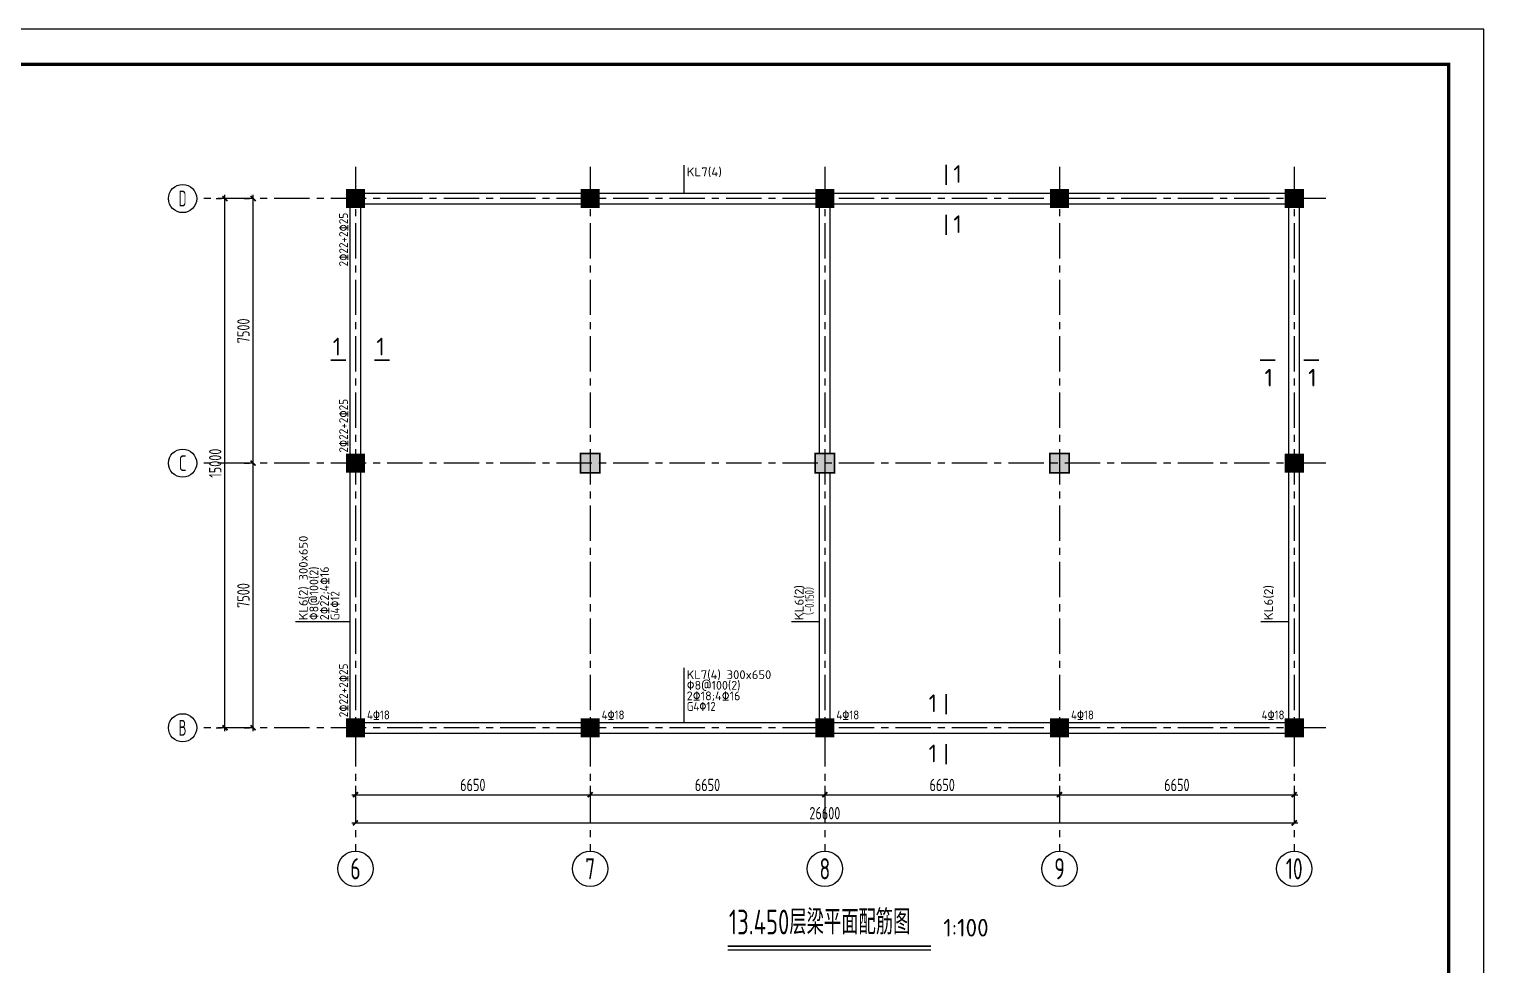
# Model space of a CAD drawing. Extents: x 665703 to 1047784, y -160603 to 92239.
# Drawn here: x 708599 to 749823, y -59082 to -32560 of the extents above; entities that cross this region are included whole.
import ezdxf
from ezdxf.enums import TextEntityAlignment as Align

# ---------------------------------------------------------------- set-up
doc = ezdxf.new("R2010")
doc.units = 0
doc.header["$LTSCALE"] = 800
doc.linetypes.add('CENTER', pattern=[2, 1.25, -0.25, 0.25, -0.25])
doc.layers.get('0').update_dxf_attribs({"linetype": 'CONTINUOUS'})
doc.layers.get('Defpoints').update_dxf_attribs({"linetype": 'CONTINUOUS'})
for name, color, linetype in [('AXIS', 4, 'CENTER'), ('DIM', 2, 'CONTINUOUS'), ('NUM', 7, 'CONTINUOUS'), ('THICK', 6, 'CONTINUOUS'), ('TK', 7, 'CONTINUOUS'), ('垂直标注', 2, 'CONTINUOUS'), ('垂直钢筋', 7, 'CONTINUOUS'), ('柱', 2, 'CONTINUOUS'), ('梁__实线', 4, 'CONTINUOUS'), ('水平标注', 2, 'CONTINUOUS'), ('水平钢筋', 7, 'CONTINUOUS'), ('轴线__轴线号和轴圈', 7, 'CONTINUOUS')]:
    doc.layers.add(name, color=color, linetype=linetype)
doc.styles.get("Standard").update_dxf_attribs({"font": 'tssdeng.shx', "width": 0.7, "bigfont": 'tssdchn.shx'})
doc.styles.add('TSSD_Axis', font='tssdeng.shx', dxfattribs={"width": 0.7, "bigfont": 'tssdchn.shx'})
doc.styles.add('TSSD_Dimension', font='Tssdeng.shx', dxfattribs={"width": 0.75, "bigfont": 'hztxt.shx'})
doc.styles.add('TSSD_Label', font='Tssdeng.shx', dxfattribs={"width": 0.7, "bigfont": 'hztxt.shx'})
doc.styles.add('TSSD_Norm', font='Tssdeng.shx', dxfattribs={"bigfont": 'hztxt.shx'})
doc.dimstyles.new('TSSD_100_100', dxfattribs={"dimtxt": 350, "dimasz": 100, "dimexe": 100, "dimexo": 250, "dimgap": 100, "dimtad": 1, "dimdec": 0, "dimzin": 0, "dimdsep": 46, "dimtxsty": 'TSSD_Dimension', "dimblk": 'ARCHTICK', "dimcen": 0, "dimdle": 100, "dimclrt": 7, "dimadec": 0, "dimazin": 0, "dimtfac": 1, "dimtdec": 0, "dimtix": 1, "dimtmove": 2, "dimatfit": 3, "dimldrblk": 'ARCHTICK', "dimfxl": 0, "dimtolj": 1, "dimtzin": 0, "dimarcsym": 0})

# ---------------------------------------------------------------- blocks, each defined once
blk = doc.blocks.new('_ArchTick')
at = {"color": 0, "const_width": 0.5}
blk.add_lwpolyline([(-0.71, -0.71), (0.71, 0.71)], dxfattribs=at)
blk = doc.blocks.new('*D829')
at = {"layer": 'Defpoints', "color": 0, "transparency": 16777216}
for p in [(717848, -54257), (724498, -54257), (724498, -54257)]:
    blk.add_point(p, dxfattribs=at)
at = {"layer": 'DIM', "color": 0, "lineweight": -2, "transparency": 16777216}
for p, q in [((717748, -54257), (724598, -54257)), ((717848, -54007), (717848, -54157)), ((724498, -54007), (724498, -54157))]:
    blk.add_line(p, q, dxfattribs=at)
at = {"layer": 'DIM', "color": 0, "lineweight": -2, "transparency": 16777216, "xscale": 100, "yscale": 100, "zscale": 100, "rotation": 180}
blk.add_blockref('_ArchTick', (717848, -54257), dxfattribs=at)
at = {"layer": 'DIM', "color": 0, "lineweight": -2, "transparency": 16777216, "xscale": 100, "yscale": 100, "zscale": 100}
blk.add_blockref('_ArchTick', (724498, -54257), dxfattribs=at)
at = {"layer": 'DIM', "color": 7, "transparency": 16777216, "insert": (721173, -53982), "char_height": 350, "attachment_point": 5, "style": 'TSSD_Dimension'}
blk.add_mtext('\\A1;6650', dxfattribs=at)
blk = doc.blocks.new('*D830')
at = {"layer": 'Defpoints', "color": 0, "transparency": 16777216}
for p in [(724498, -54257), (731148, -54257), (731148, -54257)]:
    blk.add_point(p, dxfattribs=at)
at = {"layer": 'DIM', "color": 0, "lineweight": -2, "transparency": 16777216}
for p, q in [((724398, -54257), (731248, -54257)), ((724498, -54007), (724498, -54157)), ((731148, -54007), (731148, -54157))]:
    blk.add_line(p, q, dxfattribs=at)
at = {"layer": 'DIM', "color": 0, "lineweight": -2, "transparency": 16777216, "xscale": 100, "yscale": 100, "zscale": 100, "rotation": 180}
blk.add_blockref('_ArchTick', (724498, -54257), dxfattribs=at)
at = {"layer": 'DIM', "color": 0, "lineweight": -2, "transparency": 16777216, "xscale": 100, "yscale": 100, "zscale": 100}
blk.add_blockref('_ArchTick', (731148, -54257), dxfattribs=at)
at = {"layer": 'DIM', "color": 7, "transparency": 16777216, "insert": (727823, -53982), "char_height": 350, "attachment_point": 5, "style": 'TSSD_Dimension'}
blk.add_mtext('\\A1;6650', dxfattribs=at)
blk = doc.blocks.new('*D831')
at = {"layer": 'Defpoints', "color": 0, "transparency": 16777216}
for p in [(731148, -54257), (737798, -54257), (737798, -54257)]:
    blk.add_point(p, dxfattribs=at)
at = {"layer": 'DIM', "color": 0, "lineweight": -2, "transparency": 16777216}
for p, q in [((731048, -54257), (737898, -54257)), ((731148, -54007), (731148, -54157)), ((737798, -54007), (737798, -54157))]:
    blk.add_line(p, q, dxfattribs=at)
at = {"layer": 'DIM', "color": 0, "lineweight": -2, "transparency": 16777216, "xscale": 100, "yscale": 100, "zscale": 100, "rotation": 180}
blk.add_blockref('_ArchTick', (731148, -54257), dxfattribs=at)
at = {"layer": 'DIM', "color": 0, "lineweight": -2, "transparency": 16777216, "xscale": 100, "yscale": 100, "zscale": 100}
blk.add_blockref('_ArchTick', (737798, -54257), dxfattribs=at)
at = {"layer": 'DIM', "color": 7, "transparency": 16777216, "insert": (734473, -53982), "char_height": 350, "attachment_point": 5, "style": 'TSSD_Dimension'}
blk.add_mtext('\\A1;6650', dxfattribs=at)
blk = doc.blocks.new('*D832')
at = {"layer": 'Defpoints', "color": 0, "transparency": 16777216}
for p in [(737798, -54257), (744448, -54257), (744448, -54257)]:
    blk.add_point(p, dxfattribs=at)
at = {"layer": 'DIM', "color": 0, "lineweight": -2, "transparency": 16777216}
for p, q in [((737698, -54257), (744548, -54257)), ((737798, -54007), (737798, -54157)), ((744448, -54007), (744448, -54157))]:
    blk.add_line(p, q, dxfattribs=at)
at = {"layer": 'DIM', "color": 0, "lineweight": -2, "transparency": 16777216, "xscale": 100, "yscale": 100, "zscale": 100, "rotation": 180}
blk.add_blockref('_ArchTick', (737798, -54257), dxfattribs=at)
at = {"layer": 'DIM', "color": 0, "lineweight": -2, "transparency": 16777216, "xscale": 100, "yscale": 100, "zscale": 100}
blk.add_blockref('_ArchTick', (744448, -54257), dxfattribs=at)
at = {"layer": 'DIM', "color": 7, "transparency": 16777216, "insert": (741123, -53982), "char_height": 350, "attachment_point": 5, "style": 'TSSD_Dimension'}
blk.add_mtext('\\A1;6650', dxfattribs=at)
blk = doc.blocks.new('*D833')
at = {"layer": 'Defpoints', "color": 0, "transparency": 16777216}
for p in [(717848, -55057), (744448, -55057), (744448, -55057)]:
    blk.add_point(p, dxfattribs=at)
at = {"layer": 'DIM', "color": 0, "lineweight": -2, "transparency": 16777216}
for p, q in [((717848, -54807), (717848, -54957)), ((744448, -54807), (744448, -54957)), ((717748, -55057), (744548, -55057))]:
    blk.add_line(p, q, dxfattribs=at)
at = {"layer": 'DIM', "color": 0, "lineweight": -2, "transparency": 16777216, "xscale": 100, "yscale": 100, "zscale": 100, "rotation": 180}
blk.add_blockref('_ArchTick', (717848, -55057), dxfattribs=at)
at = {"layer": 'DIM', "color": 0, "lineweight": -2, "transparency": 16777216, "xscale": 100, "yscale": 100, "zscale": 100}
blk.add_blockref('_ArchTick', (744448, -55057), dxfattribs=at)
at = {"layer": 'DIM', "color": 7, "transparency": 16777216, "insert": (731148, -54782), "char_height": 350, "attachment_point": 5, "style": 'TSSD_Dimension'}
blk.add_mtext('\\A1;26600', dxfattribs=at)
blk = doc.blocks.new('*D834')
at = {"layer": 'Defpoints', "color": 0, "transparency": 16777216}
for p in [(714948, -44862), (714948, -44862), (714948, -52362)]:
    blk.add_point(p, dxfattribs=at)
at = {"layer": 'DIM', "color": 0, "lineweight": -2, "transparency": 16777216}
for p, q in [((714698, -44862), (714848, -44862)), ((714948, -52462), (714948, -44762)), ((714698, -52362), (714848, -52362))]:
    blk.add_line(p, q, dxfattribs=at)
at = {"layer": 'DIM', "color": 0, "lineweight": -2, "transparency": 16777216, "xscale": 100, "yscale": 100, "zscale": 100}
for p, rotation in [((714948, -44862), 90), ((714948, -52362), 270)]:
    blk.add_blockref('_ArchTick', p, dxfattribs=dict(at, rotation=rotation))
at = {"layer": 'DIM', "color": 7, "transparency": 16777216, "insert": (714673, -48612), "char_height": 350, "attachment_point": 5, "rotation": 90, "style": 'TSSD_Dimension'}
blk.add_mtext('\\A1;7500', dxfattribs=at)
blk = doc.blocks.new('*D835')
at = {"layer": 'Defpoints', "color": 0, "transparency": 16777216}
for p in [(714948, -37362), (714948, -37362), (714948, -44862)]:
    blk.add_point(p, dxfattribs=at)
at = {"layer": 'DIM', "color": 0, "lineweight": -2, "transparency": 16777216}
for p, q in [((714698, -37362), (714848, -37362)), ((714948, -44962), (714948, -37262)), ((714698, -44862), (714848, -44862))]:
    blk.add_line(p, q, dxfattribs=at)
at = {"layer": 'DIM', "color": 0, "lineweight": -2, "transparency": 16777216, "xscale": 100, "yscale": 100, "zscale": 100}
for p, rotation in [((714948, -37362), 90), ((714948, -44862), 270)]:
    blk.add_blockref('_ArchTick', p, dxfattribs=dict(at, rotation=rotation))
at = {"layer": 'DIM', "color": 7, "transparency": 16777216, "insert": (714673, -41112), "char_height": 350, "attachment_point": 5, "rotation": 90, "style": 'TSSD_Dimension'}
blk.add_mtext('\\A1;7500', dxfattribs=at)
blk = doc.blocks.new('*D836')
at = {"layer": 'Defpoints', "color": 0, "transparency": 16777216}
for p in [(714148, -37362), (714148, -37362), (714148, -52362)]:
    blk.add_point(p, dxfattribs=at)
at = {"layer": 'DIM', "color": 0, "lineweight": -2, "transparency": 16777216}
for p, q in [((713898, -37362), (714048, -37362)), ((714148, -52462), (714148, -37262)), ((713898, -52362), (714048, -52362))]:
    blk.add_line(p, q, dxfattribs=at)
at = {"layer": 'DIM', "color": 0, "lineweight": -2, "transparency": 16777216, "xscale": 100, "yscale": 100, "zscale": 100}
for p, rotation in [((714148, -37362), 90), ((714148, -52362), 270)]:
    blk.add_blockref('_ArchTick', p, dxfattribs=dict(at, rotation=rotation))
at = {"layer": 'DIM', "color": 7, "transparency": 16777216, "insert": (713873, -44862), "char_height": 350, "attachment_point": 5, "rotation": 90, "style": 'TSSD_Dimension'}
blk.add_mtext('\\A1;15000', dxfattribs=at)
blk = doc.blocks.new('ts_axno')
at = {"color": 0, "linetype": 'ByBlock', "lineweight": -2}
blk.add_circle((0, 0), 0.5, dxfattribs=at)
at = {"color": 0, "linetype": 'ByBlock', "lineweight": -2, "style": 'TSSD_Axis', "width": 0.7}
blk.add_attdef('A', text='', height=0.6, dxfattribs=at).set_placement((0, 0), align=Align.MIDDLE_CENTER)

msp = doc.modelspace()

# ---------------------------------------------------------------- linework, layer by layer
at = {"layer": 'AXIS'}
for p, q in [((717848.1, -36462.1), (717848.1, -55856.7)), ((724498.1, -36462.1), (724498.1, -55856.7)), ((731148.1, -36462.1), (731148.1, -55856.7)), ((737798.1, -36462.1), (737798.1, -55856.7)), ((744448.1, -36462.1), (744448.1, -55856.7)), ((745348.1, -37362.1), (713348.1, -37362.1)), ((745348.1, -44862.1), (713348.1, -44862.1)), ((745348.1, -52362.1), (713348.1, -52362.1))]:
    msp.add_line(p, q, dxfattribs=at)
at = {"layer": 'NUM'}
msp.add_lwpolyline([(728396.6, -58550.5, 50, 50, 0), (734152.8, -58550.5, 50, 50, 0)], format="xyseb", dxfattribs=at)
msp.add_lwpolyline([(728396.6, -58650.5), (734152.8, -58650.5)], dxfattribs=at)
at = {"layer": 'THICK'}
for points in [[(734588.4, -36975.9, 50, 50, 0), (734588.4, -36399.9, 50, 50, 0)], [(734588.4, -38398.8, 50, 50, 0), (734588.4, -37822.8, 50, 50, 0)], [(717144.9, -41944.7, 50, 50, 0), (717579.5, -41944.7, 50, 50, 0)], [(718381.8, -41944.7, 50, 50, 0), (718816.4, -41944.7, 50, 50, 0)], [(743914.4, -41944.7, 50, 50, 0), (743479.8, -41944.7, 50, 50, 0)], [(745151.3, -41944.7, 50, 50, 0), (744716.7, -41944.7, 50, 50, 0)], [(734588.4, -51975.9, 50, 50, 0), (734588.4, -51399.9, 50, 50, 0)], [(734588.4, -53398.8, 50, 50, 0), (734588.4, -52822.8, 50, 50, 0)]]:
    msp.add_lwpolyline(points, format="xyseb", dxfattribs=at)
at = {"layer": 'TK', "color": 2}
msp.add_lwpolyline([(749822.6, -32560.1), (665722.6, -32560.1), (665722.6, -91960.1), (749822.6, -91960.1)], close=True, dxfattribs=at)
at = {"layer": 'TK', "color": 2, "const_width": 100}
msp.add_lwpolyline([(668222.6, -33560.1), (748822.6, -33560.1), (748822.6, -90960.1), (668222.6, -90960.1)], close=True, dxfattribs=at)
at = {"layer": '垂直标注'}
for p, q in [((717698.1, -49362.1), (716148.1, -49362.1)), ((730998.1, -49362.1), (730198.1, -49362.1)), ((744298.1, -49362.1), (743498.1, -49362.1))]:
    msp.add_line(p, q, dxfattribs=at)
at = {"layer": '柱', "const_width": 45}
for points in [[(717598.1, -37112.1), (717598.1, -37612.1), (718098.1, -37612.1), (718098.1, -37112.1), (717598.1, -37112.1)], [(724248.1, -37112.1), (724248.1, -37612.1), (724748.1, -37612.1), (724748.1, -37112.1), (724248.1, -37112.1)], [(730898.1, -37112.1), (730898.1, -37612.1), (731398.1, -37612.1), (731398.1, -37112.1), (730898.1, -37112.1)], [(737548.1, -37112.1), (737548.1, -37612.1), (738048.1, -37612.1), (738048.1, -37112.1), (737548.1, -37112.1)], [(744198.1, -37112.1), (744198.1, -37612.1), (744698.1, -37612.1), (744698.1, -37112.1), (744198.1, -37112.1)], [(717598.1, -44612.1), (717598.1, -45112.1), (718098.1, -45112.1), (718098.1, -44612.1), (717598.1, -44612.1)], [(724223.1, -44587.1), (724223.1, -45137.1), (724773.1, -45137.1), (724773.1, -44587.1), (724223.1, -44587.1)], [(730873.1, -44587.1), (730873.1, -45137.1), (731423.1, -45137.1), (731423.1, -44587.1), (730873.1, -44587.1)], [(737523.1, -44587.1), (737523.1, -45137.1), (738073.1, -45137.1), (738073.1, -44587.1), (737523.1, -44587.1)], [(744198.1, -44612.1), (744198.1, -45112.1), (744698.1, -45112.1), (744698.1, -44612.1), (744198.1, -44612.1)], [(717598.1, -52112.1), (717598.1, -52612.1), (718098.1, -52612.1), (718098.1, -52112.1), (717598.1, -52112.1)], [(724248.1, -52112.1), (724248.1, -52612.1), (724748.1, -52612.1), (724748.1, -52112.1), (724248.1, -52112.1)], [(730898.1, -52112.1), (730898.1, -52612.1), (731398.1, -52612.1), (731398.1, -52112.1), (730898.1, -52112.1)], [(737548.1, -52112.1), (737548.1, -52612.1), (738048.1, -52612.1), (738048.1, -52112.1), (737548.1, -52112.1)], [(744198.1, -52112.1), (744198.1, -52612.1), (744698.1, -52612.1), (744698.1, -52112.1), (744198.1, -52112.1)]]:
    msp.add_lwpolyline(points, dxfattribs=at)
at = {"layer": '柱'}
for points in [[(717598.1, -37112.1), (718098.1, -37112.1), (717598.1, -37612.1), (718098.1, -37612.1)], [(724248.1, -37112.1), (724748.1, -37112.1), (724248.1, -37612.1), (724748.1, -37612.1)], [(730898.1, -37112.1), (731398.1, -37112.1), (730898.1, -37612.1), (731398.1, -37612.1)], [(737548.1, -37112.1), (738048.1, -37112.1), (737548.1, -37612.1), (738048.1, -37612.1)], [(744198.1, -37112.1), (744698.1, -37112.1), (744198.1, -37612.1), (744698.1, -37612.1)], [(717598.1, -44612.1), (718098.1, -44612.1), (717598.1, -45112.1), (718098.1, -45112.1)], [(724223.1, -44587.1), (724773.1, -44587.1), (724223.1, -45137.1), (724773.1, -45137.1)], [(730873.1, -44587.1), (731423.1, -44587.1), (730873.1, -45137.1), (731423.1, -45137.1)], [(737523.1, -44587.1), (738073.1, -44587.1), (737523.1, -45137.1), (738073.1, -45137.1)], [(744198.1, -44612.1), (744698.1, -44612.1), (744198.1, -45112.1), (744698.1, -45112.1)], [(717598.1, -52112.1), (718098.1, -52112.1), (717598.1, -52612.1), (718098.1, -52612.1)], [(724248.1, -52112.1), (724748.1, -52112.1), (724248.1, -52612.1), (724748.1, -52612.1)], [(730898.1, -52112.1), (731398.1, -52112.1), (730898.1, -52612.1), (731398.1, -52612.1)], [(737548.1, -52112.1), (738048.1, -52112.1), (737548.1, -52612.1), (738048.1, -52612.1)], [(744198.1, -52112.1), (744698.1, -52112.1), (744198.1, -52612.1), (744698.1, -52612.1)]]:
    msp.add_solid(points, dxfattribs=at)
at = {"layer": '梁__实线'}
for p, q in [((718098.1, -37212.1), (724248.1, -37212.1)), ((718098.1, -37512.1), (724248.1, -37512.1)), ((724748.1, -37212.1), (730898.1, -37212.1)), ((724748.1, -37512.1), (730898.1, -37512.1)), ((731398.1, -37212.1), (737548.1, -37212.1)), ((731398.1, -37512.1), (737548.1, -37512.1)), ((738048.1, -37212.1), (744198.1, -37212.1)), ((738048.1, -37512.1), (744198.1, -37512.1)), ((717698.1, -44612.1), (717698.1, -37612.1)), ((717998.1, -44612.1), (717998.1, -37612.1)), ((730998.1, -44587.1), (730998.1, -37612.1)), ((731298.1, -44587.1), (731298.1, -37612.1)), ((744298.1, -44612.1), (744298.1, -37612.1)), ((744598.1, -44612.1), (744598.1, -37612.1)), ((717698.1, -52112.1), (717698.1, -45112.1)), ((717998.1, -52112.1), (717998.1, -45112.1)), ((730998.1, -52112.1), (730998.1, -45137.1)), ((731298.1, -52112.1), (731298.1, -45137.1)), ((744298.1, -52112.1), (744298.1, -45112.1)), ((744598.1, -52112.1), (744598.1, -45112.1)), ((718098.1, -52212.1), (724248.1, -52212.1)), ((724748.1, -52212.1), (730898.1, -52212.1)), ((731398.1, -52212.1), (737548.1, -52212.1)), ((738048.1, -52212.1), (744198.1, -52212.1)), ((718098.1, -52512.1), (724248.1, -52512.1)), ((724748.1, -52512.1), (730898.1, -52512.1)), ((731398.1, -52512.1), (737548.1, -52512.1)), ((738048.1, -52512.1), (744198.1, -52512.1))]:
    msp.add_line(p, q, dxfattribs=at)
at = {"layer": '水平标注'}
for p, q in [((727158.1, -37212.1), (727158.1, -36412.1)), ((727158.1, -52212.1), (727158.1, -50662.1))]:
    msp.add_line(p, q, dxfattribs=at)
at = {"layer": '轴线__轴线号和轴圈'}
for centre in [(712948.1, -37362.1), (712948.1, -44862.1), (712948.1, -52362.1)]:
    msp.add_circle(centre, 400, dxfattribs=at)

# ---------------------------------------------------------------- block references
at = {"layer": 'NUM'}
ref = msp.add_blockref('ts_axno', (717848.1, -56356.7), dxfattribs=dict(at, xscale=1000, yscale=1000, zscale=1000))
ref.add_attrib('6', '6', dxfattribs={"height": 600, "style": 'TSSD_Axis', "width": 0.7}).set_placement((717848.1, -56356.7), align=Align.MIDDLE_CENTER)
ref = msp.add_blockref('ts_axno', (724498.1, -56356.7), dxfattribs=dict(at, xscale=1000, yscale=1000, zscale=1000))
ref.add_attrib('7', '7', dxfattribs={"height": 600, "style": 'TSSD_Axis', "width": 0.7}).set_placement((724498.1, -56356.7), align=Align.MIDDLE_CENTER)
ref = msp.add_blockref('ts_axno', (731148.1, -56356.7), dxfattribs=dict(at, xscale=1000, yscale=1000, zscale=1000))
ref.add_attrib('8', '8', dxfattribs={"height": 600, "style": 'TSSD_Axis', "width": 0.7}).set_placement((731148.1, -56356.7), align=Align.MIDDLE_CENTER)
ref = msp.add_blockref('ts_axno', (737798.1, -56356.7), dxfattribs=dict(at, xscale=1000, yscale=1000, zscale=1000))
ref.add_attrib('9', '9', dxfattribs={"height": 600, "style": 'TSSD_Axis', "width": 0.7}).set_placement((737798.1, -56356.7), align=Align.MIDDLE_CENTER)
ref = msp.add_blockref('ts_axno', (744448.1, -56356.7), dxfattribs=dict(at, xscale=1000, yscale=1000, zscale=1000))
ref.add_attrib('10', '10', dxfattribs={"height": 600, "style": 'TSSD_Axis', "width": 0.7}).set_placement((744448.1, -56356.7), align=Align.MIDDLE_CENTER)

# ---------------------------------------------------------------- texts
at = {"layer": 'NUM', "style": 'TSSD_Norm', "width": 0.7}
msp.add_text('13.450层梁平面配筋图', height=700, dxfattribs=at).set_placement((728428.9, -58427.1), align=Align.BOTTOM_LEFT)
at = {"layer": 'NUM', "style": 'TSSD_Norm'}
msp.add_text('1:100', height=500, dxfattribs=at).set_placement((734502.8, -58427.1), align=Align.BOTTOM_LEFT)
at = {"layer": 'THICK', "style": 'TSSD_Label'}
for p in [(734788.9, -36915.9), (734788.9, -38338.8), (717202.1, -41806.8), (718439, -41806.8), (743607.2, -42687.6), (744844.1, -42687.6), (734087.8, -51915.9), (734087.8, -53338.8)]:
    msp.add_text('1', height=500, dxfattribs=at).set_placement(p)
at = {"layer": '垂直标注'}
for s, rotation, width, p, p2 in [('KL6(2) 300x650', 90.00001, 0.996952, (716494.3, -49313.1), (716494.3, -46915.6)), ('%%1308@100(2)', 90.00001, 0.983478, (716794.3, -49313.1), (716794.3, -47790.6)), ('2%%13122;4%%13116', 90, 0.971411, (717094.3, -49313.1), (717094.3, -47790.6)), ('G4%%13012', 90, 0.94, (717394.3, -49313.1), (717394.3, -48490.6)), ('KL6(2)', 90, 1.047879, (730544.3, -49313.1), (730544.3, -48315.6)), ('（-0.150）', 90, 0.753015, (730834.8, -49313.1), (730834.8, -48225)), ('KL6(2)', 90, 1.047879, (743844.3, -49313.1), (743844.3, -48315.6))]:
    msp.add_text(s, height=250, rotation=rotation, dxfattribs=dict(at, width=width)).set_placement(p, p2, align=Align.FIT)
at = {"layer": '垂直钢筋'}
for width, p, p2 in [(0.879666, (717634.3, -39287.1), (717634.3, -37764.6)), (0.879667, (717634.3, -44563.1), (717634.3, -43040.6)), (0.879667, (717634.3, -52063.1), (717634.3, -50540.6))]:
    msp.add_text('2%%13122+2%%13125', height=250, rotation=90, dxfattribs=dict(at, width=width)).set_placement(p, p2, align=Align.FIT)
at = {"layer": '水平标注'}
for s, width, p, p2 in [('KL7(4)', 1.047879, (727233.3, -36732.1), (728230.8, -36732.1)), ('KL7(4) 300x650', 0.996952, (727233.3, -50982.1), (729630.8, -50982.1)), ('%%1308@100(2)', 0.983479, (727233.3, -51282.1), (728755.8, -51282.1)), ('2%%13118;4%%13116', 0.995849, (727233.3, -51582.1), (728755.8, -51582.1)), ('G4%%13012', 0.940001, (727233.3, -51882.1), (728055.8, -51882.1))]:
    msp.add_text(s, height=250, dxfattribs=dict(at, width=width)).set_placement(p, p2, align=Align.FIT)
at = {"layer": '水平钢筋'}
for width, p, p2 in [(0.962, (718173.3, -52122.1), (718820.8, -52122.1)), (0.962001, (724823.3, -52122.1), (725470.8, -52122.1)), (0.961999, (731473.3, -52122.1), (732120.8, -52122.1)), (0.961999, (738123.3, -52122.1), (738770.8, -52122.1)), (0.961996, (743524.3, -52122.1), (744171.8, -52122.1))]:
    msp.add_text('4%%13118', height=250, dxfattribs=dict(at, width=width)).set_placement(p, p2, align=Align.FIT)
at = {"layer": '轴线__轴线号和轴圈'}
for s, width, p, p2 in [('D', 0.91116, (712838.2, -37586.1), (713058, -37586.1)), ('C', 0.850416, (712838.2, -45086.1), (713058, -45086.1)), ('B', 0.91116, (712838.2, -52586.1), (713058, -52586.1))]:
    msp.add_text(s, height=448, dxfattribs=dict(at, width=width)).set_placement(p, p2, align=Align.FIT)

# ---------------------------------------------------------------- dimensions: what is measured, and where the dimension line sits
at = {"layer": 'DIM'}
for p1, p2, text, picture, middle in [((714148.1, -52362.1), (714148.1, -37362.1), '15000', '*D836', (713873, -44862.1)), ((714948.1, -44862.1), (714948.1, -37362.1), '7500', '*D835', (714673, -41112.1)), ((714948.1, -52362.1), (714948.1, -44862.1), '7500', '*D834', (714673, -48612.1)), ((717848.1, -54256.7), (724498.1, -54256.7), '6650', '*D829', (721173.1, -53981.6)), ((724498.1, -54256.7), (731148.1, -54256.7), '6650', '*D830', (727823.1, -53981.6)), ((731148.1, -54256.7), (737798.1, -54256.7), '6650', '*D831', (734473.1, -53981.6)), ((737798.1, -54256.7), (744448.1, -54256.7), '6650', '*D832', (741123.1, -53981.6)), ((717848.1, -55056.7), (744448.1, -55056.7), '26600', '*D833', (731148.1, -54781.6))]:
    dim = msp.add_aligned_dim(p1=p1, p2=p2, distance=0.1, text=text, dimstyle='TSSD_100_100', dxfattribs=at)
    dim.commit()
    dim.dimension.update_dxf_attribs({"geometry": picture, "text_midpoint": middle})

doc.saveas('drawing.dxf')
